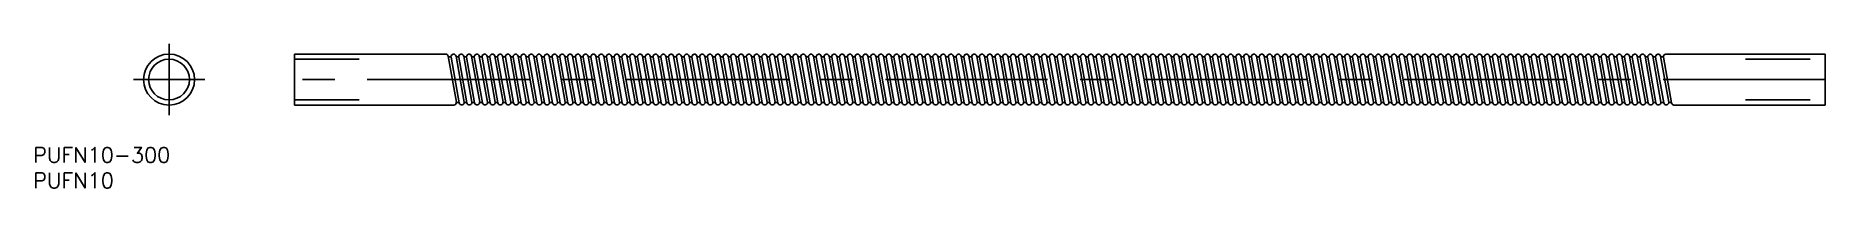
# Model space of a CAD drawing. Extents: x -26 to 325, y -21 to 7.
import ezdxf

# ---------------------------------------------------------------- set-up
doc = ezdxf.new("R2010")
doc.units = 0
doc.linetypes.add('CENTER', pattern=[50.8, 31.75, -6.35, 6.35, -6.35])
doc.linetypes.add('DASHED', pattern=[19.05, 12.7, -6.35])
doc.layers.get('0').update_dxf_attribs({"linetype": 'CONTINUOUS'})
doc.layers.add('CENTER', color=1, linetype='CENTER')
doc.styles.get("Standard").update_dxf_attribs({"font": 'txt.shx', "height": 3, "bigfont": 'bigfont.shx'})

msp = doc.modelspace()

# ---------------------------------------------------------------- linework, layer by layer
at = {"color": 7, "linetype": 'CONTINUOUS'}
for p, q in [((24.59, 5), (54.23, 5)), ((24.59, -5), (24.59, 5)), ((54.72, 4.59), (56.31, -4.41)), ((54.74, 4.5), (55.25, 4.5)), ((55.26, 4.41), (56.85, -4.59)), ((56.24, 4.59), (57.83, -4.41)), ((56.26, 4.5), (56.77, 4.5)), ((56.78, 4.41), (58.37, -4.59)), ((57.77, 4.59), (59.35, -4.41)), ((57.78, 4.5), (58.3, 4.5)), ((58.3, 4.41), (59.89, -4.59)), ((59.29, 4.59), (60.88, -4.41)), ((59.3, 4.5), (59.82, 4.5)), ((59.83, 4.41), (61.41, -4.59)), ((60.81, 4.59), (62.4, -4.41)), ((60.83, 4.5), (61.34, 4.5)), ((61.35, 4.41), (62.94, -4.59)), ((62.34, 4.59), (63.92, -4.41)), ((62.35, 4.5), (62.87, 4.5)), ((62.87, 4.41), (64.46, -4.59)), ((63.86, 4.59), (65.45, -4.41)), ((63.87, 4.5), (64.39, 4.5)), ((64.4, 4.41), (65.98, -4.59)), ((65.38, 4.59), (66.97, -4.41)), ((65.4, 4.5), (65.91, 4.5)), ((65.92, 4.41), (67.51, -4.59)), ((66.91, 4.59), (68.49, -4.41)), ((66.92, 4.5), (67.44, 4.5)), ((67.44, 4.41), (69.03, -4.59)), ((68.43, 4.59), (70.02, -4.41)), ((68.44, 4.5), (68.96, 4.5)), ((68.97, 4.41), (70.55, -4.59)), ((69.95, 4.59), (71.54, -4.41)), ((69.97, 4.5), (70.48, 4.5)), ((70.49, 4.41), (72.08, -4.59)), ((71.47, 4.59), (73.06, -4.41)), ((71.49, 4.5), (72.01, 4.5)), ((72.01, 4.41), (73.6, -4.59)), ((73, 4.59), (74.58, -4.41)), ((73.01, 4.5), (73.53, 4.5)), ((73.54, 4.41), (75.12, -4.59)), ((74.52, 4.59), (76.11, -4.41)), ((74.54, 4.5), (75.05, 4.5)), ((75.06, 4.41), (76.65, -4.59)), ((76.04, 4.59), (77.63, -4.41)), ((76.06, 4.5), (76.57, 4.5)), ((76.58, 4.41), (78.17, -4.59)), ((77.57, 4.59), (79.15, -4.41)), ((77.58, 4.5), (78.1, 4.5)), ((78.11, 4.41), (79.69, -4.59)), ((79.09, 4.59), (80.68, -4.41)), ((79.11, 4.5), (79.62, 4.5)), ((79.63, 4.41), (81.22, -4.59)), ((80.61, 4.59), (82.2, -4.41)), ((80.63, 4.5), (81.14, 4.5)), ((81.15, 4.41), (82.74, -4.59)), ((82.14, 4.59), (83.72, -4.41)), ((82.15, 4.5), (82.67, 4.5)), ((82.68, 4.41), (84.26, -4.59)), ((83.66, 4.59), (85.25, -4.41)), ((83.68, 4.5), (84.19, 4.5)), ((84.2, 4.41), (85.79, -4.59)), ((85.18, 4.59), (86.77, -4.41)), ((85.2, 4.5), (85.71, 4.5)), ((85.72, 4.41), (87.31, -4.59)), ((86.71, 4.59), (88.29, -4.41)), ((86.72, 4.5), (87.24, 4.5)), ((87.24, 4.41), (88.83, -4.59)), ((88.23, 4.59), (89.82, -4.41)), ((88.24, 4.5), (88.76, 4.5)), ((88.77, 4.41), (90.35, -4.59)), ((89.75, 4.59), (91.34, -4.41)), ((89.77, 4.5), (90.28, 4.5)), ((90.29, 4.41), (91.88, -4.59)), ((91.28, 4.59), (92.86, -4.41)), ((91.29, 4.5), (91.81, 4.5)), ((91.81, 4.41), (93.4, -4.59)), ((92.8, 4.59), (94.39, -4.41)), ((92.81, 4.5), (93.33, 4.5)), ((93.34, 4.41), (94.92, -4.59)), ((94.32, 4.59), (95.91, -4.41)), ((94.34, 4.5), (94.85, 4.5)), ((94.86, 4.41), (96.45, -4.59)), ((95.84, 4.59), (97.43, -4.41)), ((95.86, 4.5), (96.38, 4.5)), ((96.38, 4.41), (97.97, -4.59)), ((97.37, 4.59), (98.96, -4.41)), ((97.38, 4.5), (97.9, 4.5)), ((97.91, 4.41), (99.49, -4.59)), ((98.89, 4.59), (100.48, -4.41)), ((98.91, 4.5), (99.42, 4.5)), ((99.43, 4.41), (101.02, -4.59)), ((100.41, 4.59), (102, -4.41)), ((100.43, 4.5), (100.95, 4.5)), ((100.95, 4.41), (102.54, -4.59)), ((101.94, 4.59), (103.52, -4.41)), ((101.95, 4.5), (102.47, 4.5)), ((102.48, 4.41), (104.06, -4.59)), ((103.46, 4.59), (105.05, -4.41)), ((103.48, 4.5), (103.99, 4.5)), ((104, 4.41), (105.59, -4.59)), ((104.98, 4.59), (106.57, -4.41)), ((105, 4.5), (105.51, 4.5)), ((105.52, 4.41), (107.11, -4.59)), ((106.51, 4.59), (108.09, -4.41)), ((106.52, 4.5), (107.04, 4.5)), ((107.05, 4.41), (108.63, -4.59)), ((108.03, 4.59), (109.62, -4.41)), ((108.05, 4.5), (108.56, 4.5)), ((108.57, 4.41), (110.16, -4.59)), ((109.55, 4.59), (111.14, -4.41)), ((109.57, 4.5), (110.08, 4.5)), ((110.09, 4.41), (111.68, -4.59)), ((111.08, 4.59), (112.66, -4.41)), ((111.09, 4.5), (111.61, 4.5)), ((111.61, 4.41), (113.2, -4.59)), ((112.6, 4.59), (114.19, -4.41)), ((112.61, 4.5), (113.13, 4.5)), ((113.14, 4.41), (114.72, -4.59)), ((114.12, 4.59), (115.71, -4.41)), ((114.14, 4.5), (114.65, 4.5)), ((114.66, 4.41), (116.25, -4.59)), ((115.65, 4.59), (117.23, -4.41)), ((115.66, 4.5), (116.18, 4.5)), ((116.18, 4.41), (117.77, -4.59)), ((117.17, 4.59), (118.76, -4.41)), ((117.18, 4.5), (117.7, 4.5)), ((117.71, 4.41), (119.29, -4.59)), ((118.69, 4.59), (120.28, -4.41)), ((118.71, 4.5), (119.22, 4.5)), ((119.23, 4.41), (120.82, -4.59)), ((120.22, 4.59), (121.8, -4.41)), ((120.23, 4.5), (120.75, 4.5)), ((120.75, 4.41), (122.34, -4.59)), ((121.74, 4.59), (123.33, -4.41)), ((121.75, 4.5), (122.27, 4.5)), ((122.28, 4.41), (123.86, -4.59)), ((123.26, 4.59), (124.85, -4.41)), ((123.28, 4.5), (123.79, 4.5)), ((123.8, 4.41), (125.39, -4.59)), ((124.78, 4.59), (126.37, -4.41)), ((124.8, 4.5), (125.32, 4.5)), ((125.32, 4.41), (126.91, -4.59)), ((126.31, 4.59), (127.89, -4.41)), ((126.32, 4.5), (126.84, 4.5)), ((126.85, 4.41), (128.43, -4.59)), ((127.83, 4.59), (129.42, -4.41)), ((127.85, 4.5), (128.36, 4.5)), ((128.37, 4.41), (129.96, -4.59)), ((129.35, 4.59), (130.94, -4.41)), ((129.37, 4.5), (129.88, 4.5)), ((129.89, 4.41), (131.48, -4.59)), ((130.88, 4.59), (132.46, -4.41)), ((130.89, 4.5), (131.41, 4.5)), ((131.42, 4.41), (133, -4.59)), ((132.4, 4.59), (133.99, -4.41)), ((132.42, 4.5), (132.93, 4.5)), ((132.94, 4.41), (134.53, -4.59)), ((133.92, 4.59), (135.51, -4.41)), ((133.94, 4.5), (134.45, 4.5)), ((134.46, 4.41), (136.05, -4.59)), ((135.45, 4.59), (137.03, -4.41)), ((135.46, 4.5), (135.98, 4.5)), ((135.98, 4.41), (137.57, -4.59)), ((136.97, 4.59), (138.56, -4.41)), ((136.99, 4.5), (137.5, 4.5)), ((137.51, 4.41), (139.1, -4.59)), ((138.49, 4.59), (140.08, -4.41)), ((138.51, 4.5), (139.02, 4.5)), ((139.03, 4.41), (140.62, -4.59)), ((140.02, 4.59), (141.6, -4.41)), ((140.03, 4.5), (140.55, 4.5)), ((140.55, 4.41), (142.14, -4.59)), ((141.54, 4.59), (143.13, -4.41)), ((141.55, 4.5), (142.07, 4.5)), ((142.08, 4.41), (143.66, -4.59)), ((143.06, 4.59), (144.65, -4.41)), ((143.08, 4.5), (143.59, 4.5)), ((143.6, 4.41), (145.19, -4.59)), ((144.59, 4.59), (146.17, -4.41)), ((144.6, 4.5), (145.12, 4.5)), ((145.12, 4.41), (146.71, -4.59)), ((146.11, 4.59), (147.7, -4.41)), ((146.12, 4.5), (146.64, 4.5)), ((146.65, 4.41), (148.23, -4.59)), ((147.63, 4.59), (149.22, -4.41)), ((147.65, 4.5), (148.16, 4.5)), ((148.17, 4.41), (149.76, -4.59)), ((149.15, 4.59), (150.74, -4.41)), ((149.17, 4.5), (149.69, 4.5)), ((149.69, 4.41), (151.28, -4.59)), ((150.68, 4.59), (152.26, -4.41)), ((150.69, 4.5), (151.21, 4.5)), ((151.22, 4.41), (152.8, -4.59)), ((152.2, 4.59), (153.79, -4.41)), ((152.22, 4.5), (152.73, 4.5)), ((152.74, 4.41), (154.33, -4.59)), ((153.72, 4.59), (155.31, -4.41)), ((153.74, 4.5), (154.26, 4.5)), ((154.26, 4.41), (155.85, -4.59)), ((155.25, 4.59), (156.83, -4.41)), ((155.26, 4.5), (155.78, 4.5)), ((155.79, 4.41), (157.37, -4.59)), ((156.77, 4.59), (158.36, -4.41)), ((156.79, 4.5), (157.3, 4.5)), ((157.31, 4.41), (158.9, -4.59)), ((158.29, 4.59), (159.88, -4.41)), ((158.31, 4.5), (158.82, 4.5)), ((158.83, 4.41), (160.42, -4.59)), ((159.82, 4.59), (161.4, -4.41)), ((159.83, 4.5), (160.35, 4.5)), ((160.36, 4.41), (161.94, -4.59)), ((161.34, 4.59), (162.93, -4.41)), ((161.36, 4.5), (161.87, 4.5)), ((161.88, 4.41), (163.47, -4.59)), ((162.86, 4.59), (164.45, -4.41)), ((162.88, 4.5), (163.39, 4.5)), ((163.4, 4.41), (164.99, -4.59)), ((164.39, 4.59), (165.97, -4.41)), ((164.4, 4.5), (164.92, 4.5)), ((164.92, 4.41), (166.51, -4.59)), ((165.91, 4.59), (167.5, -4.41)), ((165.92, 4.5), (166.44, 4.5)), ((166.45, 4.41), (168.03, -4.59)), ((167.43, 4.59), (169.02, -4.41)), ((167.45, 4.5), (167.96, 4.5)), ((167.97, 4.41), (169.56, -4.59)), ((168.96, 4.59), (170.54, -4.41)), ((168.97, 4.5), (169.49, 4.5)), ((169.49, 4.41), (171.08, -4.59)), ((170.48, 4.59), (172.07, -4.41)), ((170.49, 4.5), (171.01, 4.5)), ((171.02, 4.41), (172.6, -4.59)), ((172, 4.59), (173.59, -4.41)), ((172.02, 4.5), (172.53, 4.5)), ((172.54, 4.41), (174.13, -4.59)), ((173.53, 4.59), (175.11, -4.41)), ((173.54, 4.5), (174.06, 4.5)), ((174.06, 4.41), (175.65, -4.59)), ((175.05, 4.59), (176.64, -4.41)), ((175.06, 4.5), (175.58, 4.5)), ((175.59, 4.41), (177.17, -4.59)), ((176.57, 4.59), (178.16, -4.41)), ((176.59, 4.5), (177.1, 4.5)), ((177.11, 4.41), (178.7, -4.59)), ((178.09, 4.59), (179.68, -4.41)), ((178.11, 4.5), (178.63, 4.5)), ((178.63, 4.41), (180.22, -4.59)), ((179.62, 4.59), (181.2, -4.41)), ((179.63, 4.5), (180.15, 4.5)), ((180.16, 4.41), (181.74, -4.59)), ((181.14, 4.59), (182.73, -4.41)), ((181.16, 4.5), (181.67, 4.5)), ((181.68, 4.41), (183.27, -4.59)), ((182.66, 4.59), (184.25, -4.41)), ((182.68, 4.5), (183.19, 4.5)), ((183.2, 4.41), (184.79, -4.59)), ((184.19, 4.59), (185.77, -4.41)), ((184.2, 4.5), (184.72, 4.5)), ((184.73, 4.41), (186.31, -4.59)), ((185.71, 4.59), (187.3, -4.41)), ((185.73, 4.5), (186.24, 4.5)), ((186.25, 4.41), (187.84, -4.59)), ((187.23, 4.59), (188.82, -4.41)), ((187.25, 4.5), (187.76, 4.5)), ((187.77, 4.41), (189.36, -4.59)), ((188.76, 4.59), (190.34, -4.41)), ((188.77, 4.5), (189.29, 4.5)), ((189.29, 4.41), (190.88, -4.59)), ((190.28, 4.59), (191.87, -4.41)), ((190.29, 4.5), (190.81, 4.5)), ((190.82, 4.41), (192.4, -4.59)), ((191.8, 4.59), (193.39, -4.41)), ((191.82, 4.5), (192.33, 4.5)), ((192.34, 4.41), (193.93, -4.59)), ((193.33, 4.59), (194.91, -4.41)), ((193.34, 4.5), (193.86, 4.5)), ((193.86, 4.41), (195.45, -4.59)), ((194.85, 4.59), (196.44, -4.41)), ((194.86, 4.5), (195.38, 4.5)), ((195.39, 4.41), (196.97, -4.59)), ((196.37, 4.59), (197.96, -4.41)), ((196.39, 4.5), (196.9, 4.5)), ((196.91, 4.41), (198.5, -4.59)), ((197.9, 4.59), (199.48, -4.41)), ((197.91, 4.5), (198.43, 4.5)), ((198.43, 4.41), (200.02, -4.59)), ((199.42, 4.59), (201.01, -4.41)), ((199.43, 4.5), (199.95, 4.5)), ((199.96, 4.41), (201.54, -4.59)), ((200.94, 4.59), (202.53, -4.41)), ((200.96, 4.5), (201.47, 4.5)), ((201.48, 4.41), (203.07, -4.59)), ((202.46, 4.59), (204.05, -4.41)), ((202.48, 4.5), (203, 4.5)), ((203, 4.41), (204.59, -4.59)), ((203.99, 4.59), (205.57, -4.41)), ((204, 4.5), (204.52, 4.5)), ((204.53, 4.41), (206.11, -4.59)), ((205.51, 4.59), (207.1, -4.41)), ((205.53, 4.5), (206.04, 4.5)), ((206.05, 4.41), (207.64, -4.59)), ((207.03, 4.59), (208.62, -4.41)), ((207.05, 4.5), (207.56, 4.5)), ((207.57, 4.41), (209.16, -4.59)), ((208.56, 4.59), (210.14, -4.41)), ((208.57, 4.5), (209.09, 4.5)), ((209.1, 4.41), (210.68, -4.59)), ((210.08, 4.59), (211.67, -4.41)), ((210.1, 4.5), (210.61, 4.5)), ((210.62, 4.41), (212.21, -4.59)), ((211.6, 4.59), (213.19, -4.41)), ((211.62, 4.5), (212.13, 4.5)), ((212.14, 4.41), (213.73, -4.59)), ((213.13, 4.59), (214.71, -4.41)), ((213.14, 4.5), (213.66, 4.5)), ((213.67, 4.41), (215.25, -4.59)), ((214.65, 4.59), (216.24, -4.41)), ((214.67, 4.5), (215.18, 4.5)), ((215.19, 4.41), (216.78, -4.59)), ((216.17, 4.59), (217.76, -4.41)), ((216.19, 4.5), (216.7, 4.5)), ((216.71, 4.41), (218.3, -4.59)), ((217.7, 4.59), (219.28, -4.41)), ((217.71, 4.5), (218.23, 4.5)), ((218.23, 4.41), (219.82, -4.59)), ((219.22, 4.59), (220.81, -4.41)), ((219.23, 4.5), (219.75, 4.5)), ((219.76, 4.41), (221.34, -4.59)), ((220.74, 4.59), (222.33, -4.41)), ((220.76, 4.5), (221.27, 4.5)), ((221.28, 4.41), (222.87, -4.59)), ((222.27, 4.59), (223.85, -4.41)), ((222.28, 4.5), (222.8, 4.5)), ((222.8, 4.41), (224.39, -4.59)), ((223.79, 4.59), (225.38, -4.41)), ((223.8, 4.5), (224.32, 4.5)), ((224.33, 4.41), (225.91, -4.59)), ((225.31, 4.59), (226.9, -4.41)), ((225.33, 4.5), (225.84, 4.5)), ((225.85, 4.41), (227.44, -4.59)), ((226.84, 4.59), (228.42, -4.41)), ((226.85, 4.5), (227.37, 4.5)), ((227.37, 4.41), (228.96, -4.59)), ((228.36, 4.59), (229.95, -4.41)), ((228.37, 4.5), (228.89, 4.5)), ((228.9, 4.41), (230.48, -4.59)), ((229.88, 4.59), (231.47, -4.41)), ((229.9, 4.5), (230.41, 4.5)), ((230.42, 4.41), (232.01, -4.59)), ((231.4, 4.59), (232.99, -4.41)), ((231.42, 4.5), (231.94, 4.5)), ((231.94, 4.41), (233.53, -4.59)), ((232.93, 4.59), (234.51, -4.41)), ((232.94, 4.5), (233.46, 4.5)), ((233.47, 4.41), (235.05, -4.59)), ((234.45, 4.59), (236.04, -4.41)), ((234.47, 4.5), (234.98, 4.5)), ((234.99, 4.41), (236.58, -4.59)), ((235.97, 4.59), (237.56, -4.41)), ((235.99, 4.5), (236.5, 4.5)), ((236.51, 4.41), (238.1, -4.59)), ((237.5, 4.59), (239.08, -4.41)), ((237.51, 4.5), (238.03, 4.5)), ((238.04, 4.41), (239.62, -4.59)), ((239.02, 4.59), (240.61, -4.41)), ((239.04, 4.5), (239.55, 4.5)), ((239.56, 4.41), (241.15, -4.59)), ((240.54, 4.59), (242.13, -4.41)), ((240.56, 4.5), (241.07, 4.5)), ((241.08, 4.41), (242.67, -4.59)), ((242.07, 4.59), (243.65, -4.41)), ((242.08, 4.5), (242.6, 4.5)), ((242.6, 4.41), (244.19, -4.59)), ((243.59, 4.59), (245.18, -4.41)), ((243.6, 4.5), (244.12, 4.5)), ((244.13, 4.41), (245.71, -4.59)), ((245.11, 4.59), (246.7, -4.41)), ((245.13, 4.5), (245.64, 4.5)), ((245.65, 4.41), (247.24, -4.59)), ((246.64, 4.59), (248.22, -4.41)), ((246.65, 4.5), (247.17, 4.5)), ((247.17, 4.41), (248.76, -4.59)), ((248.16, 4.59), (249.75, -4.41)), ((248.17, 4.5), (248.69, 4.5)), ((248.7, 4.41), (250.28, -4.59)), ((249.68, 4.59), (251.27, -4.41)), ((249.7, 4.5), (250.21, 4.5)), ((250.22, 4.41), (251.81, -4.59)), ((251.21, 4.59), (252.79, -4.41)), ((251.22, 4.5), (251.74, 4.5)), ((251.74, 4.41), (253.33, -4.59)), ((252.73, 4.59), (254.32, -4.41)), ((252.74, 4.5), (253.26, 4.5)), ((253.27, 4.41), (254.85, -4.59)), ((254.25, 4.59), (255.84, -4.41)), ((254.27, 4.5), (254.78, 4.5)), ((254.79, 4.41), (256.38, -4.59)), ((255.77, 4.59), (257.36, -4.41)), ((255.79, 4.5), (256.31, 4.5)), ((256.31, 4.41), (257.9, -4.59)), ((257.3, 4.59), (258.88, -4.41)), ((257.31, 4.5), (257.83, 4.5)), ((257.84, 4.41), (259.42, -4.59)), ((258.82, 4.59), (260.41, -4.41)), ((258.84, 4.5), (259.35, 4.5)), ((259.36, 4.41), (260.95, -4.59)), ((260.34, 4.59), (261.93, -4.41)), ((260.36, 4.5), (260.87, 4.5)), ((260.88, 4.41), (262.47, -4.59)), ((261.87, 4.59), (263.45, -4.41)), ((261.88, 4.5), (262.4, 4.5)), ((262.41, 4.41), (263.99, -4.59)), ((263.39, 4.59), (264.98, -4.41)), ((263.41, 4.5), (263.92, 4.5)), ((263.93, 4.41), (265.52, -4.59)), ((264.91, 4.59), (266.5, -4.41)), ((264.93, 4.5), (265.44, 4.5)), ((265.45, 4.41), (267.04, -4.59)), ((266.44, 4.59), (268.02, -4.41)), ((266.45, 4.5), (266.97, 4.5)), ((266.97, 4.41), (268.56, -4.59)), ((267.96, 4.59), (269.55, -4.41)), ((267.98, 4.5), (268.49, 4.5)), ((268.5, 4.41), (270.09, -4.59)), ((269.48, 4.59), (271.07, -4.41)), ((269.5, 4.5), (270.01, 4.5)), ((270.02, 4.41), (271.61, -4.59)), ((271.01, 4.59), (272.59, -4.41)), ((271.02, 4.5), (271.54, 4.5)), ((271.54, 4.41), (273.13, -4.59)), ((272.53, 4.59), (274.12, -4.41)), ((272.54, 4.5), (273.06, 4.5)), ((273.07, 4.41), (274.65, -4.59)), ((274.05, 4.59), (275.64, -4.41)), ((274.07, 4.5), (274.58, 4.5)), ((274.59, 4.41), (276.18, -4.59)), ((275.58, 4.59), (277.16, -4.41)), ((275.59, 4.5), (276.11, 4.5)), ((276.11, 4.41), (277.7, -4.59)), ((277.1, 4.59), (278.69, -4.41)), ((277.11, 4.5), (277.63, 4.5)), ((277.64, 4.41), (279.22, -4.59)), ((278.62, 4.59), (280.21, -4.41)), ((278.64, 4.5), (279.15, 4.5)), ((279.16, 4.41), (280.75, -4.59)), ((280.14, 4.59), (281.73, -4.41)), ((280.16, 4.5), (280.68, 4.5)), ((280.68, 4.41), (282.27, -4.59)), ((281.67, 4.59), (283.25, -4.41)), ((281.68, 4.5), (282.2, 4.5)), ((282.21, 4.41), (283.79, -4.59)), ((283.19, 4.59), (284.78, -4.41)), ((283.21, 4.5), (283.72, 4.5)), ((283.73, 4.41), (285.32, -4.59)), ((284.71, 4.59), (286.3, -4.41)), ((284.73, 4.5), (285.25, 4.5)), ((285.25, 4.41), (286.84, -4.59)), ((286.24, 4.59), (287.82, -4.41)), ((286.25, 4.5), (286.77, 4.5)), ((286.78, 4.41), (288.36, -4.59)), ((287.76, 4.59), (289.35, -4.41)), ((287.78, 4.5), (288.29, 4.5)), ((288.3, 4.41), (289.89, -4.59)), ((289.28, 4.59), (290.87, -4.41)), ((289.3, 4.5), (289.81, 4.5)), ((289.82, 4.41), (291.41, -4.59)), ((290.81, 4.59), (292.39, -4.41)), ((290.82, 4.5), (291.34, 4.5)), ((291.35, 4.41), (292.93, -4.59)), ((292.33, 4.59), (293.92, -4.41)), ((292.35, 4.5), (292.86, 4.5)), ((292.87, 4.41), (294.46, -4.59)), ((293.36, 5), (324.59, 5)), ((324.59, -5), (324.59, 5)), ((24.59, -5), (55.81, -5)), ((56.31, -4.5), (56.83, -4.5)), ((57.85, -4.5), (58.35, -4.5)), ((59.37, -4.5), (59.88, -4.5)), ((60.89, -4.5), (61.4, -4.5)), ((62.42, -4.5), (62.92, -4.5)), ((63.94, -4.5), (64.45, -4.5)), ((65.46, -4.5), (65.97, -4.5)), ((66.98, -4.5), (67.49, -4.5)), ((68.51, -4.5), (69.02, -4.5)), ((70.03, -4.5), (70.54, -4.5)), ((71.55, -4.5), (72.06, -4.5)), ((73.08, -4.5), (73.58, -4.5)), ((74.6, -4.5), (75.11, -4.5)), ((76.12, -4.5), (76.63, -4.5)), ((77.65, -4.5), (78.15, -4.5)), ((79.17, -4.5), (79.68, -4.5)), ((80.69, -4.5), (81.2, -4.5)), ((82.22, -4.5), (82.72, -4.5)), ((83.74, -4.5), (84.25, -4.5)), ((85.26, -4.5), (85.77, -4.5)), ((86.79, -4.5), (87.29, -4.5)), ((88.31, -4.5), (88.82, -4.5)), ((89.83, -4.5), (90.34, -4.5)), ((91.35, -4.5), (91.86, -4.5)), ((92.88, -4.5), (93.39, -4.5)), ((94.4, -4.5), (94.91, -4.5)), ((95.92, -4.5), (96.43, -4.5)), ((97.45, -4.5), (97.95, -4.5)), ((98.97, -4.5), (99.48, -4.5)), ((100.49, -4.5), (101, -4.5)), ((102.02, -4.5), (102.52, -4.5)), ((103.54, -4.5), (104.05, -4.5)), ((105.06, -4.5), (105.57, -4.5)), ((106.59, -4.5), (107.09, -4.5)), ((108.11, -4.5), (108.62, -4.5)), ((109.63, -4.5), (110.14, -4.5)), ((111.16, -4.5), (111.66, -4.5)), ((112.68, -4.5), (113.19, -4.5)), ((114.2, -4.5), (114.71, -4.5)), ((115.72, -4.5), (116.23, -4.5)), ((117.25, -4.5), (117.76, -4.5)), ((118.77, -4.5), (119.28, -4.5)), ((120.29, -4.5), (120.8, -4.5)), ((121.82, -4.5), (122.33, -4.5)), ((123.34, -4.5), (123.85, -4.5)), ((124.86, -4.5), (125.37, -4.5)), ((126.39, -4.5), (126.89, -4.5)), ((127.91, -4.5), (128.42, -4.5)), ((129.43, -4.5), (129.94, -4.5)), ((130.96, -4.5), (131.46, -4.5)), ((132.48, -4.5), (132.99, -4.5)), ((134, -4.5), (134.51, -4.5)), ((135.53, -4.5), (136.03, -4.5)), ((137.05, -4.5), (137.56, -4.5)), ((138.57, -4.5), (139.08, -4.5)), ((140.1, -4.5), (140.6, -4.5)), ((141.62, -4.5), (142.13, -4.5)), ((143.14, -4.5), (143.65, -4.5)), ((144.66, -4.5), (145.17, -4.5)), ((146.19, -4.5), (146.7, -4.5)), ((147.71, -4.5), (148.22, -4.5)), ((149.23, -4.5), (149.74, -4.5)), ((150.76, -4.5), (151.26, -4.5)), ((152.28, -4.5), (152.79, -4.5)), ((153.8, -4.5), (154.31, -4.5)), ((155.33, -4.5), (155.83, -4.5)), ((156.85, -4.5), (157.36, -4.5)), ((158.37, -4.5), (158.88, -4.5)), ((159.9, -4.5), (160.4, -4.5)), ((161.42, -4.5), (161.93, -4.5)), ((162.94, -4.5), (163.45, -4.5)), ((164.47, -4.5), (164.97, -4.5)), ((165.99, -4.5), (166.5, -4.5)), ((167.51, -4.5), (168.02, -4.5)), ((169.03, -4.5), (169.54, -4.5)), ((170.56, -4.5), (171.07, -4.5)), ((172.08, -4.5), (172.59, -4.5)), ((173.6, -4.5), (174.11, -4.5)), ((175.13, -4.5), (175.64, -4.5)), ((176.65, -4.5), (177.16, -4.5)), ((178.17, -4.5), (178.68, -4.5)), ((179.7, -4.5), (180.2, -4.5)), ((181.22, -4.5), (181.73, -4.5)), ((182.74, -4.5), (183.25, -4.5)), ((184.27, -4.5), (184.77, -4.5)), ((185.79, -4.5), (186.3, -4.5)), ((187.31, -4.5), (187.82, -4.5)), ((188.84, -4.5), (189.34, -4.5)), ((190.36, -4.5), (190.87, -4.5)), ((191.88, -4.5), (192.39, -4.5)), ((193.41, -4.5), (193.91, -4.5)), ((194.93, -4.5), (195.44, -4.5)), ((196.45, -4.5), (196.96, -4.5)), ((197.97, -4.5), (198.48, -4.5)), ((199.5, -4.5), (200.01, -4.5)), ((201.02, -4.5), (201.53, -4.5)), ((202.54, -4.5), (203.05, -4.5)), ((204.07, -4.5), (204.57, -4.5)), ((205.59, -4.5), (206.1, -4.5)), ((207.11, -4.5), (207.62, -4.5)), ((208.64, -4.5), (209.14, -4.5)), ((210.16, -4.5), (210.67, -4.5)), ((211.68, -4.5), (212.19, -4.5)), ((213.21, -4.5), (213.71, -4.5)), ((214.73, -4.5), (215.24, -4.5)), ((216.25, -4.5), (216.76, -4.5)), ((217.78, -4.5), (218.28, -4.5)), ((219.3, -4.5), (219.81, -4.5)), ((220.82, -4.5), (221.33, -4.5)), ((222.34, -4.5), (222.85, -4.5)), ((223.87, -4.5), (224.38, -4.5)), ((225.39, -4.5), (225.9, -4.5)), ((226.91, -4.5), (227.42, -4.5)), ((228.44, -4.5), (228.94, -4.5)), ((229.96, -4.5), (230.47, -4.5)), ((231.48, -4.5), (231.99, -4.5)), ((233.01, -4.5), (233.51, -4.5)), ((234.53, -4.5), (235.04, -4.5)), ((236.05, -4.5), (236.56, -4.5)), ((237.58, -4.5), (238.08, -4.5)), ((239.1, -4.5), (239.61, -4.5)), ((240.62, -4.5), (241.13, -4.5)), ((242.15, -4.5), (242.65, -4.5)), ((243.67, -4.5), (244.18, -4.5)), ((245.19, -4.5), (245.7, -4.5)), ((246.71, -4.5), (247.22, -4.5)), ((248.24, -4.5), (248.75, -4.5)), ((249.76, -4.5), (250.27, -4.5)), ((251.28, -4.5), (251.79, -4.5)), ((252.81, -4.5), (253.32, -4.5)), ((254.33, -4.5), (254.84, -4.5)), ((255.85, -4.5), (256.36, -4.5)), ((257.38, -4.5), (257.88, -4.5)), ((258.9, -4.5), (259.41, -4.5)), ((260.42, -4.5), (260.93, -4.5)), ((261.95, -4.5), (262.45, -4.5)), ((263.47, -4.5), (263.98, -4.5)), ((264.99, -4.5), (265.5, -4.5)), ((266.52, -4.5), (267.02, -4.5)), ((268.04, -4.5), (268.55, -4.5)), ((269.56, -4.5), (270.07, -4.5)), ((271.09, -4.5), (271.59, -4.5)), ((272.61, -4.5), (273.12, -4.5)), ((274.13, -4.5), (274.64, -4.5)), ((275.65, -4.5), (276.16, -4.5)), ((277.18, -4.5), (277.69, -4.5)), ((278.7, -4.5), (279.21, -4.5)), ((280.22, -4.5), (280.73, -4.5)), ((281.75, -4.5), (282.25, -4.5)), ((283.27, -4.5), (283.78, -4.5)), ((284.79, -4.5), (285.3, -4.5)), ((286.32, -4.5), (286.82, -4.5)), ((287.84, -4.5), (288.35, -4.5)), ((289.36, -4.5), (289.87, -4.5)), ((290.89, -4.5), (291.39, -4.5)), ((292.41, -4.5), (292.92, -4.5)), ((293.93, -4.5), (294.44, -4.5)), ((294.95, -5), (324.59, -5))]:
    msp.add_line(p, q, dxfattribs=at)
at = {"color": 3, "linetype": 'DASHED'}
for p, q in [((24.59, 4), (39.41, 4)), ((308.97, 4), (324.59, 4)), ((24.59, -4), (39.41, -4)), ((308.97, -4), (324.59, -4))]:
    msp.add_line(p, q, dxfattribs=at)
at = {"color": 7, "linetype": 'CONTINUOUS'}
for radius in [5, 4]:
    msp.add_circle((0, 0), radius, dxfattribs=at)
for centre, start, end in [((54.23, 4.5), 10, 90), ((55.75, 4.5), 10, 190), ((57.27, 4.5), 10, 190), ((58.8, 4.5), 10, 190), ((60.32, 4.5), 10, 190), ((61.84, 4.5), 10, 190), ((63.37, 4.5), 10, 190), ((64.89, 4.5), 10, 190), ((66.41, 4.5), 10, 190), ((67.94, 4.5), 10, 190), ((69.46, 4.5), 10, 190), ((70.98, 4.5), 10, 190), ((72.51, 4.5), 10, 190), ((74.03, 4.5), 10, 190), ((75.55, 4.5), 10, 190), ((77.07, 4.5), 10, 190), ((78.6, 4.5), 10, 190), ((80.12, 4.5), 10, 190), ((81.64, 4.5), 10, 190), ((83.17, 4.5), 10, 190), ((84.69, 4.5), 10, 190), ((86.21, 4.5), 10, 190), ((87.74, 4.5), 10, 190), ((89.26, 4.5), 10, 190), ((90.78, 4.5), 10, 190), ((92.31, 4.5), 10, 190), ((93.83, 4.5), 10, 190), ((95.35, 4.5), 10, 190), ((96.88, 4.5), 10, 190), ((98.4, 4.5), 10, 190), ((99.92, 4.5), 10, 190), ((101.45, 4.5), 10, 190), ((102.97, 4.5), 10, 190), ((104.49, 4.5), 10, 190), ((106.01, 4.5), 10, 190), ((107.54, 4.5), 10, 190), ((109.06, 4.5), 10, 190), ((110.58, 4.5), 10, 190), ((112.11, 4.5), 10, 190), ((113.63, 4.5), 10, 190), ((115.15, 4.5), 10, 190), ((116.68, 4.5), 10, 190), ((118.2, 4.5), 10, 190), ((119.72, 4.5), 10, 190), ((121.25, 4.5), 10, 190), ((122.77, 4.5), 10, 190), ((124.29, 4.5), 10, 190), ((125.82, 4.5), 10, 190), ((127.34, 4.5), 10, 190), ((128.86, 4.5), 10, 190), ((130.38, 4.5), 10, 190), ((131.91, 4.5), 10, 190), ((133.43, 4.5), 10, 190), ((134.95, 4.5), 10, 190), ((136.48, 4.5), 10, 190), ((138, 4.5), 10, 190), ((139.52, 4.5), 10, 190), ((141.05, 4.5), 10, 190), ((142.57, 4.5), 10, 190), ((144.09, 4.5), 10, 190), ((145.62, 4.5), 10, 190), ((147.14, 4.5), 10, 190), ((148.66, 4.5), 10, 190), ((150.19, 4.5), 10, 190), ((151.71, 4.5), 10, 190), ((153.23, 4.5), 10, 190), ((154.76, 4.5), 10, 190), ((156.28, 4.5), 10, 190), ((157.8, 4.5), 10, 190), ((159.32, 4.5), 10, 190), ((160.85, 4.5), 10, 190), ((162.37, 4.5), 10, 190), ((163.89, 4.5), 10, 190), ((165.42, 4.5), 10, 190), ((166.94, 4.5), 10, 190), ((168.46, 4.5), 10, 190), ((169.99, 4.5), 10, 190), ((171.51, 4.5), 10, 190), ((173.03, 4.5), 10, 190), ((174.56, 4.5), 10, 190), ((176.08, 4.5), 10, 190), ((177.6, 4.5), 10, 190), ((179.13, 4.5), 10, 190), ((180.65, 4.5), 10, 190), ((182.17, 4.5), 10, 190), ((183.69, 4.5), 10, 190), ((185.22, 4.5), 10, 190), ((186.74, 4.5), 10, 190), ((188.26, 4.5), 10, 190), ((189.79, 4.5), 10, 190), ((191.31, 4.5), 10, 190), ((192.83, 4.5), 10, 190), ((194.36, 4.5), 10, 190), ((195.88, 4.5), 10, 190), ((197.4, 4.5), 10, 190), ((198.93, 4.5), 10, 190), ((200.45, 4.5), 10, 190), ((201.97, 4.5), 10, 190), ((203.5, 4.5), 10, 190), ((205.02, 4.5), 10, 190), ((206.54, 4.5), 10, 190), ((208.06, 4.5), 10, 190), ((209.59, 4.5), 10, 190), ((211.11, 4.5), 10, 190), ((212.63, 4.5), 10, 190), ((214.16, 4.5), 10, 190), ((215.68, 4.5), 10, 190), ((217.2, 4.5), 10, 190), ((218.73, 4.5), 10, 190), ((220.25, 4.5), 10, 190), ((221.77, 4.5), 10, 190), ((223.3, 4.5), 10, 190), ((224.82, 4.5), 10, 190), ((226.34, 4.5), 10, 190), ((227.87, 4.5), 10, 190), ((229.39, 4.5), 10, 190), ((230.91, 4.5), 10, 190), ((232.44, 4.5), 10, 190), ((233.96, 4.5), 10, 190), ((235.48, 4.5), 10, 190), ((237, 4.5), 10, 190), ((238.53, 4.5), 10, 190), ((240.05, 4.5), 10, 190), ((241.57, 4.5), 10, 190), ((243.1, 4.5), 10, 190), ((244.62, 4.5), 10, 190), ((246.14, 4.5), 10, 190), ((247.67, 4.5), 10, 190), ((249.19, 4.5), 10, 190), ((250.71, 4.5), 10, 190), ((252.24, 4.5), 10, 190), ((253.76, 4.5), 10, 190), ((255.28, 4.5), 10, 190), ((256.81, 4.5), 10, 190), ((258.33, 4.5), 10, 190), ((259.85, 4.5), 10, 190), ((261.37, 4.5), 10, 190), ((262.9, 4.5), 10, 190), ((264.42, 4.5), 10, 190), ((265.94, 4.5), 10, 190), ((267.47, 4.5), 10, 190), ((268.99, 4.5), 10, 190), ((270.51, 4.5), 10, 190), ((272.04, 4.5), 10, 190), ((273.56, 4.5), 10, 190), ((275.08, 4.5), 10, 190), ((276.61, 4.5), 10, 190), ((278.13, 4.5), 10, 190), ((279.65, 4.5), 10, 190), ((281.18, 4.5), 10, 190), ((282.7, 4.5), 10, 190), ((284.22, 4.5), 10, 190), ((285.75, 4.5), 10, 190), ((287.27, 4.5), 10, 190), ((288.79, 4.5), 10, 190), ((290.31, 4.5), 10, 190), ((291.84, 4.5), 10, 190), ((293.36, 4.5), 90, 190), ((55.81, -4.5), 270, 10), ((57.34, -4.5), 190, 10), ((58.86, -4.5), 190, 10), ((60.38, -4.5), 190, 10), ((61.91, -4.5), 190, 10), ((63.43, -4.5), 190, 10), ((64.95, -4.5), 190, 10), ((66.48, -4.5), 190, 10), ((68, -4.5), 190, 10), ((69.52, -4.5), 190, 10), ((71.05, -4.5), 190, 10), ((72.57, -4.5), 190, 10), ((74.09, -4.5), 190, 10), ((75.62, -4.5), 190, 10), ((77.14, -4.5), 190, 10), ((78.66, -4.5), 190, 10), ((80.18, -4.5), 190, 10), ((81.71, -4.5), 190, 10), ((83.23, -4.5), 190, 10), ((84.75, -4.5), 190, 10), ((86.28, -4.5), 190, 10), ((87.8, -4.5), 190, 10), ((89.32, -4.5), 190, 10), ((90.85, -4.5), 190, 10), ((92.37, -4.5), 190, 10), ((93.89, -4.5), 190, 10), ((95.42, -4.5), 190, 10), ((96.94, -4.5), 190, 10), ((98.46, -4.5), 190, 10), ((99.99, -4.5), 190, 10), ((101.51, -4.5), 190, 10), ((103.03, -4.5), 190, 10), ((104.56, -4.5), 190, 10), ((106.08, -4.5), 190, 10), ((107.6, -4.5), 190, 10), ((109.12, -4.5), 190, 10), ((110.65, -4.5), 190, 10), ((112.17, -4.5), 190, 10), ((113.69, -4.5), 190, 10), ((115.22, -4.5), 190, 10), ((116.74, -4.5), 190, 10), ((118.26, -4.5), 190, 10), ((119.79, -4.5), 190, 10), ((121.31, -4.5), 190, 10), ((122.83, -4.5), 190, 10), ((124.36, -4.5), 190, 10), ((125.88, -4.5), 190, 10), ((127.4, -4.5), 190, 10), ((128.93, -4.5), 190, 10), ((130.45, -4.5), 190, 10), ((131.97, -4.5), 190, 10), ((133.49, -4.5), 190, 10), ((135.02, -4.5), 190, 10), ((136.54, -4.5), 190, 10), ((138.06, -4.5), 190, 10), ((139.59, -4.5), 190, 10), ((141.11, -4.5), 190, 10), ((142.63, -4.5), 190, 10), ((144.16, -4.5), 190, 10), ((145.68, -4.5), 190, 10), ((147.2, -4.5), 190, 10), ((148.73, -4.5), 190, 10), ((150.25, -4.5), 190, 10), ((151.77, -4.5), 190, 10), ((153.3, -4.5), 190, 10), ((154.82, -4.5), 190, 10), ((156.34, -4.5), 190, 10), ((157.87, -4.5), 190, 10), ((159.39, -4.5), 190, 10), ((160.91, -4.5), 190, 10), ((162.43, -4.5), 190, 10), ((163.96, -4.5), 190, 10), ((165.48, -4.5), 190, 10), ((167, -4.5), 190, 10), ((168.53, -4.5), 190, 10), ((170.05, -4.5), 190, 10), ((171.57, -4.5), 190, 10), ((173.1, -4.5), 190, 10), ((174.62, -4.5), 190, 10), ((176.14, -4.5), 190, 10), ((177.67, -4.5), 190, 10), ((179.19, -4.5), 190, 10), ((180.71, -4.5), 190, 10), ((182.24, -4.5), 190, 10), ((183.76, -4.5), 190, 10), ((185.28, -4.5), 190, 10), ((186.8, -4.5), 190, 10), ((188.33, -4.5), 190, 10), ((189.85, -4.5), 190, 10), ((191.37, -4.5), 190, 10), ((192.9, -4.5), 190, 10), ((194.42, -4.5), 190, 10), ((195.94, -4.5), 190, 10), ((197.47, -4.5), 190, 10), ((198.99, -4.5), 190, 10), ((200.51, -4.5), 190, 10), ((202.04, -4.5), 190, 10), ((203.56, -4.5), 190, 10), ((205.08, -4.5), 190, 10), ((206.61, -4.5), 190, 10), ((208.13, -4.5), 190, 10), ((209.65, -4.5), 190, 10), ((211.18, -4.5), 190, 10), ((212.7, -4.5), 190, 10), ((214.22, -4.5), 190, 10), ((215.74, -4.5), 190, 10), ((217.27, -4.5), 190, 10), ((218.79, -4.5), 190, 10), ((220.31, -4.5), 190, 10), ((221.84, -4.5), 190, 10), ((223.36, -4.5), 190, 10), ((224.88, -4.5), 190, 10), ((226.41, -4.5), 190, 10), ((227.93, -4.5), 190, 10), ((229.45, -4.5), 190, 10), ((230.98, -4.5), 190, 10), ((232.5, -4.5), 190, 10), ((234.02, -4.5), 190, 10), ((235.55, -4.5), 190, 10), ((237.07, -4.5), 190, 10), ((238.59, -4.5), 190, 10), ((240.11, -4.5), 190, 10), ((241.64, -4.5), 190, 10), ((243.16, -4.5), 190, 10), ((244.68, -4.5), 190, 10), ((246.21, -4.5), 190, 10), ((247.73, -4.5), 190, 10), ((249.25, -4.5), 190, 10), ((250.78, -4.5), 190, 10), ((252.3, -4.5), 190, 10), ((253.82, -4.5), 190, 10), ((255.35, -4.5), 190, 10), ((256.87, -4.5), 190, 10), ((258.39, -4.5), 190, 10), ((259.92, -4.5), 190, 10), ((261.44, -4.5), 190, 10), ((262.96, -4.5), 190, 10), ((264.48, -4.5), 190, 10), ((266.01, -4.5), 190, 10), ((267.53, -4.5), 190, 10), ((269.05, -4.5), 190, 10), ((270.58, -4.5), 190, 10), ((272.1, -4.5), 190, 10), ((273.62, -4.5), 190, 10), ((275.15, -4.5), 190, 10), ((276.67, -4.5), 190, 10), ((278.19, -4.5), 190, 10), ((279.72, -4.5), 190, 10), ((281.24, -4.5), 190, 10), ((282.76, -4.5), 190, 10), ((284.29, -4.5), 190, 10), ((285.81, -4.5), 190, 10), ((287.33, -4.5), 190, 10), ((288.86, -4.5), 190, 10), ((290.38, -4.5), 190, 10), ((291.9, -4.5), 190, 10), ((293.42, -4.5), 190, 10), ((294.95, -4.5), 190, 270)]:
    msp.add_arc(centre, 0.5, start, end, dxfattribs=at)
at = {"layer": 'CENTER', "color": 1, "linetype": 'CENTER'}
for p, q in [((0, -7), (0, 7)), ((7, 0), (-7, 0)), ((324.59, 0), (22.59, 0))]:
    msp.add_line(p, q, dxfattribs=at)

# ---------------------------------------------------------------- texts
at = {"color": 7, "linetype": 'CONTINUOUS'}
for s, p in [('PUFN10-300', (-26.63, -16.32)), ('PUFN10', (-26.63, -21.32))]:
    msp.add_text(s, height=3, dxfattribs=at).set_placement(p)

doc.saveas('drawing.dxf')
